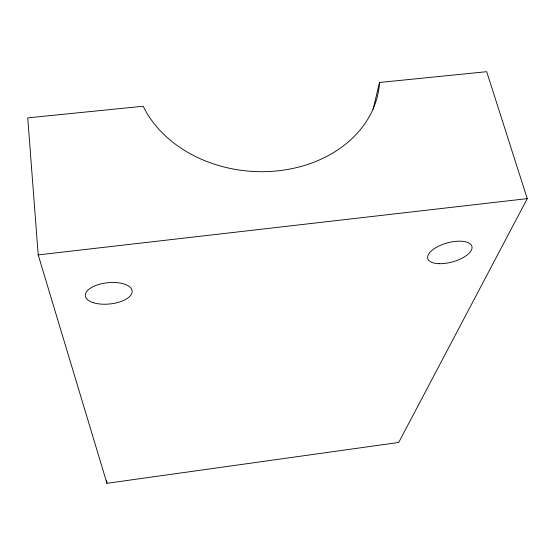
<?xml version="1.0" encoding="UTF-8"?>
<svg xmlns="http://www.w3.org/2000/svg" width="555" height="555" viewBox="0 0 555 555"><rect width="100%" height="100%" fill="white"/><g stroke="black" fill="none" stroke-linecap="round" stroke-linejoin="round"><path stroke-width="0.83" d="M373.085 109.335L379.53 82.473L486.686 71.692L527.25 198.628L398.719 442.453L106.942 483.308L38.198 254.898L27.75 117.854L143.211 106.241A122.606 97.583 4.6 0 0 276.91 170.933A122.606 97.583 4.6 0 0 379.53 82.473M38.198 254.898L527.25 198.628M106.685 480.72L106.942 483.308M93.268 302.676A23.532 10.677 -5.9 0 0 131.708 293.581A23.532 10.677 -5.9 0 0 101.204 283.82A23.532 10.677 -5.9 0 0 93.268 302.676M439.192 263.68A22.887 9.83 -15.4 0 0 472.055 247.287A22.887 9.83 -15.4 0 0 438.263 246.351A22.887 9.83 -15.4 0 0 439.192 263.68"/></g></svg>
